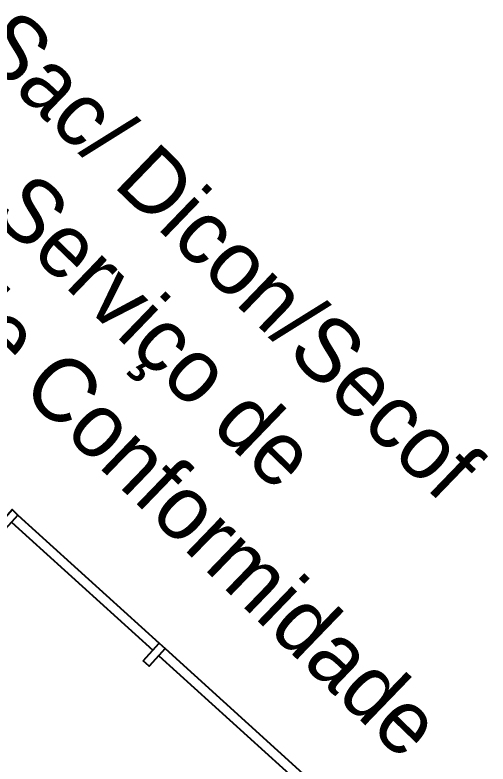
# Model space of a CAD drawing. Extents: x -1.7 to 87, y -33.6 to 19.
# Drawn here: x 77.751 to 80.726, y -8.897 to -4.191 of the extents above; entities that cross this region are included whole.
import ezdxf

# ---------------------------------------------------------------- set-up
doc = ezdxf.new("R2010")
doc.units = 0
doc.layers.add('AR-ESQ', color=2, linetype='Continuous')
doc.layers.add('AR-TXT', color=2, linetype='Continuous')
doc.styles.add('1-125', font='stylu.ttf', dxfattribs={"height": 0.2})

msp = doc.modelspace()

# ---------------------------------------------------------------- linework, layer by layer
at = {"layer": 'AR-ESQ'}
for points in [[(77.6316, -7.4099), (77.7323, -7.2987), (77.7694, -7.3323), (77.6687, -7.4435)], [(78.5579, -8.2492), (78.6586, -8.1381), (78.6957, -8.1717), (78.5949, -8.2828)]]:
    msp.add_lwpolyline(points, close=True, dxfattribs=at)
at = {"layer": 'AR-ESQ', "color": 1}
for points in [[(77.7694, -7.3323), (78.6586, -8.1381)], [(78.6957, -8.1717), (79.5849, -8.9774)]]:
    msp.add_lwpolyline(points, dxfattribs=at)
at = {"layer": 'AR-ESQ'}
for points in [[(77.7291, -7.3768), (78.6183, -8.1825)], [(78.6554, -8.2161), (79.5446, -9.0219)]]:
    msp.add_lwpolyline(points, dxfattribs=at)

# ---------------------------------------------------------------- texts
at = {"layer": 'AR-TXT', "color": 2, "insert": (78.6335, -6.1769), "char_height": 0.2, "attachment_point": 5, "rotation": 315.9898, "style": '1-125'}
msp.add_mtext('{\\H2x;Sac/ Dicon/Secof\\PServiço de \\PAnálise de Conformidade}', dxfattribs=at)

doc.saveas('drawing.dxf')
